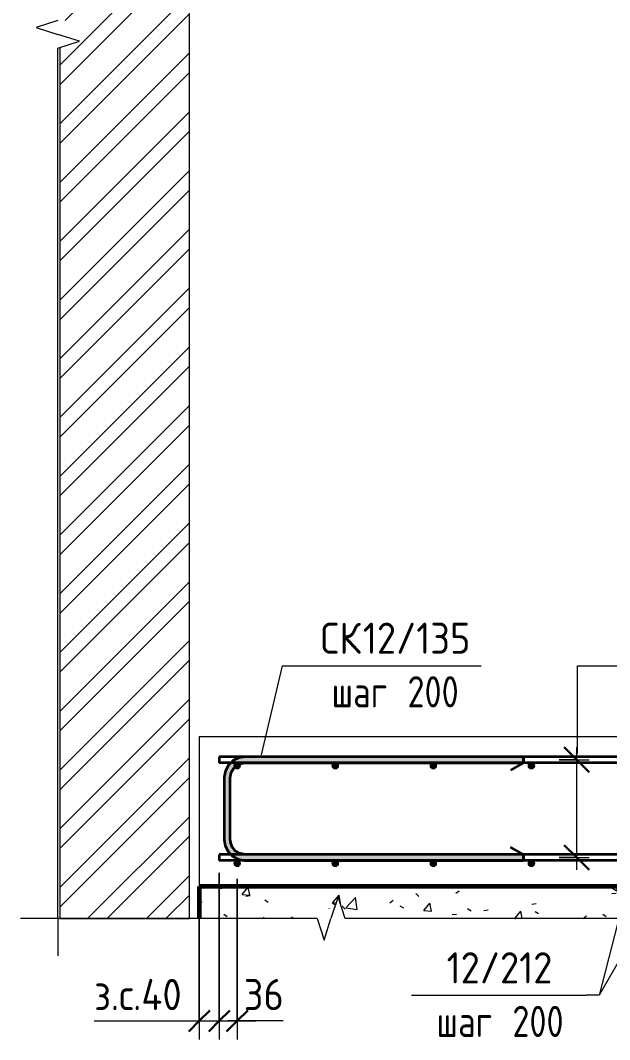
# Model space of a CAD drawing. Header units: millimetres. Extents: x -42469 to 17648, y -5898 to 81170.
# Drawn here: x 7506 to 8687, y -3557 to -1513 of the extents above; entities that cross this region are included whole.
import ezdxf

# ---------------------------------------------------------------- set-up
doc = ezdxf.new("R2010")
doc.units = ezdxf.units.MM
for name, color, linetype, lineweight in [('AA_Dim', 7, 'Continuous', 9), ('AA_Dim-25', 7, 'Continuous', 9), ('AA_Linii', 7, 'Continuous', 9), ('AA_Oformlenie', 7, 'Continuous', 9), ('AA_Vinoska', 7, 'Continuous', 9), ('AF_Pokritie', 7, 'Continuous', 9), ('AF_Stena_Опалубка', 253, 'Continuous', 18), ('KR_Armatura', 7, 'Continuous', 20), ('KR_Armatura_Tonkie', 7, 'Continuous', 20), ('KR_Fundament', 7, 'Continuous', 18)]:
    doc.layers.add(name, color=color, linetype=linetype, lineweight=lineweight)
doc.styles.add('ISOCPEUR_10', font='isocpeur.ttf', dxfattribs={"width": 0.9, "height": 62.5})
doc.styles.add('ISOCPEUR_11', font='isocpeur.ttf', dxfattribs={"width": 0.8, "height": 62.5})
doc.dimstyles.new('00_Точн_3_знака__прозр__3', dxfattribs={"dimscale": 304.8, "dimtxt": 62.248823, "dimasz": 0.139436, "dimexe": 0.123031, "dimexo": 0.082021, "dimgap": 0.008202, "dimtad": 1, "dimdec": 3, "dimrnd": 0.001, "dimdsep": 46, "dimtxsty": 'ISOCPEUR_10', "dimblk1": 'OBLIQUE', "dimblk2": 'OBLIQUE', "dimsah": 1, "dimcen": 0.09, "dimdle": 0.123031, "dimazin": 0, "dimtfac": 1, "dimtdec": 4, "dimtix": 1, "dimtmove": 1, "dimatfit": 3, "dimfxl": 1, "dimtvp": 1, "dimtolj": 1, "dimtzin": 0, "dimlwd": 18, "dimlwe": 18, "dimarcsym": 2})
doc.dimstyles.new('10_Раскладка_арматуры_с_засечками_3', dxfattribs={"dimscale": 304.8, "dimtxt": 0.18, "dimasz": 0.164042, "dimexe": 0.082021, "dimexo": 0, "dimgap": 0, "dimtad": 1, "dimdec": 3, "dimrnd": 0.001, "dimdsep": 46, "dimtxsty": 'ISOCPEUR_10', "dimblk1": 'OBLIQUE', "dimblk2": 'OBLIQUE', "dimsah": 1, "dimcen": 0.09, "dimdle": 0.082021, "dimazin": 0, "dimtfac": 1, "dimtdec": 4, "dimtix": 1, "dimtmove": 0, "dimatfit": 3, "dimfxl": 1, "dimtvp": 1, "dimtolj": 1, "dimtzin": 0, "dimlwd": 18, "dimlwe": 18, "dimarcsym": 2})

# ---------------------------------------------------------------- blocks, each defined once
blk = doc.blocks.new('350_Стержень П торец СК-СГ _НесАрм_РабПлоск_ - 350_Стержень П торец СК-СГ _НесАрм_РабПлоск_-4145397-2-2 Армирование')
at = {"layer": 'KR_Armatura_Tonkie', "lineweight": 35}
for p, q in [((-78704.8, -3011.6), (-78697.3, -3005.7)), ((-78695.4, -3005), (-78687.9, -3002.7)), ((-78125, -2990), (-78683, -2990)), ((-78683, -3002), (-78125, -3002)), ((-78125, -3002), (-78150.9, -3017)), ((-78125, -3001.8), (-78125, -2990.2)), ((-78125, -2990.2), (-78125, -3001.8)), ((-78713, -3032), (-78711.2, -3022.5)), ((-78710.2, -3020), (-78706.2, -3013.5)), ((-78725, -3032), (-78725, -3156)), ((-78713, -3156), (-78713, -3032)), ((-78710, -3168.5), (-78712.3, -3161)), ((-78703.3, -3177.9), (-78709.2, -3170.3)), ((-78695, -3183.2), (-78701.5, -3179.3)), ((-78683, -3186), (-78692.5, -3184.3)), ((-78125, -3186), (-78683, -3186)), ((-78125, -3186), (-78150.9, -3171)), ((-78125, -3186.2), (-78125, -3197.8)), ((-78125, -3197.8), (-78125, -3186.2)), ((-78683, -3198), (-78125, -3198))]:
    blk.add_line(p, q, dxfattribs=at)
at = {"layer": 'KR_Armatura_Tonkie', "lineweight": 35, "flags": 128}
for points in [[(-78714.6, -3004.9), (-78716.4, -3006.6), (-78717.5, -3008.6)], [(-78705.6, -2996.9), (-78707.1, -2997.7), (-78709.2, -2999.7)], [(-78694.8, -2991.8), (-78695.6, -2992), (-78698.4, -2993.3)], [(-78721.1, -3015.3), (-78722.5, -3017.9), (-78722.8, -3019.4)], [(-78724.4, -3027.6), (-78724.9, -3030.5), (-78725, -3032)], [(-78723.1, -3167.8), (-78723, -3168.7), (-78721.6, -3171.4)], [(-78718, -3178.7), (-78717.3, -3180.2), (-78715.3, -3182.3)], [(-78710.1, -3187.7), (-78708.4, -3189.4), (-78706.4, -3190.5)], [(-78699.7, -3194.1), (-78697.1, -3195.5), (-78695.6, -3195.8)], [(-78687.3, -3197.4), (-78684.5, -3198), (-78683, -3198)]]:
    blk.add_lwpolyline(points, dxfattribs=at)
blk = doc.blocks.new('350_Стержень П торец СК-СГ _НесАрм_РабПлоск_ - 350_Стержень П торец СК-СГ _НесАрм_РабПлоск_-V26-2-2 Армирование')
at = {"layer": 'KR_Armatura_Tonkie', "lineweight": 35}
for points in [[(-78725, -3032), (-78713, -3032), (-78711.7, -3023.6), (-78708.6, -3016.6), (-78703.8, -3010.5), (-78698, -3006), (-78689.7, -3002.9), (-78683, -3001.8), (-78683, -2990), (-78693.8, -2991.4), (-78704, -2995.6), (-78712.7, -3002.3), (-78719.3, -3011), (-78723.5, -3021.1), (-78724.2, -3025.9)], [(-78125, -3002), (-78125, -2990), (-78683, -2990.2), (-78683, -3002), (-78182.7, -3002)], [(-78719, -3156), (-78713, -3156), (-78713.2, -3032), (-78725, -3032), (-78724.8, -3156), (-78720.5, -3156)], [(-78683, -3198), (-78683, -3186), (-78690.7, -3185), (-78698.4, -3181.7), (-78704.2, -3177.2), (-78708.9, -3171), (-78711.9, -3163.8), (-78713.2, -3156), (-78725, -3156), (-78723.5, -3166.9), (-78719.3, -3177), (-78712.3, -3186), (-78703.8, -3192.5), (-78693.8, -3196.6), (-78689.1, -3197.2)], [(-78125, -3198), (-78125, -3186), (-78683, -3186.2), (-78683, -3198), (-78182.7, -3198)]]:
    blk.add_hatch(color=256, dxfattribs=at).paths.add_polyline_path(points)
for p, q in [((-78125, -2990), (-78683, -2990)), ((-78683, -3002), (-78125, -3002)), ((-78125, -3002), (-78150.9, -3017)), ((-78125, -2990), (-78125, -3002)), ((-78125, -3001.8), (-78125, -2990.2)), ((-78725, -3032), (-78725, -3156)), ((-78713, -3156), (-78713, -3032)), ((-78125, -3186), (-78683, -3186)), ((-78125, -3186), (-78150.9, -3171)), ((-78125, -3186), (-78125, -3198)), ((-78125, -3197.8), (-78125, -3186.2)), ((-78683, -3198), (-78125, -3198))]:
    blk.add_line(p, q, dxfattribs=at)
at = {"layer": 'KR_Armatura_Tonkie', "lineweight": 35, "flags": 128}
for points in [[(-78711.6, -3002), (-78716.4, -3006.6), (-78722.5, -3017.9), (-78724.9, -3030.5), (-78725, -3032)], [(-78713, -3032), (-78711, -3021.3), (-78705.4, -3012.1), (-78696.8, -3005.4), (-78686.5, -3002.2), (-78683, -3002)], [(-78683, -2990), (-78695.6, -2992), (-78707.1, -2997.7), (-78711.6, -3002)], [(-78725, -3156), (-78723, -3168.7), (-78717.3, -3180.2), (-78711.7, -3186)], [(-78683, -3186), (-78693.6, -3184), (-78702.9, -3178.4), (-78709.5, -3169.9), (-78712.7, -3159.5), (-78713, -3156)], [(-78711.7, -3186), (-78708.4, -3189.4), (-78697.1, -3195.5), (-78684.5, -3198), (-78683, -3198)]]:
    blk.add_lwpolyline(points, dxfattribs=at)
blk = doc.blocks.new('011_Прямоугольник обрыва _ЭлУзла_ - 011_Прямоугольник обрыва _ЭлУзла_-4146452-2-2 Армирование')
at = {"layer": 'AA_Oformlenie'}
for p, q in [((-79058.8, -3314.3), (-79058.8, -1568.2)), ((-78538.4, -3314.3), (-79058.8, -3314.3)), ((-77442.7, -3314.3), (-78482.8, -3314.3))]:
    blk.add_line(p, q, dxfattribs=at)
blk = doc.blocks.new('DIMBLOCK102-2-2 Армирование')
at = {"layer": 'AA_Dim-25', "lineweight": 30}
for p, q in [((8621.3, -2996), (8596.3, -2971)), ((8621.3, -2996), (8646.3, -3021)), ((8621.3, -3192), (8596.3, -3167)), ((8621.3, -3192), (8646.3, -3217))]:
    blk.add_line(p, q, dxfattribs=at)
at = {"layer": 'AA_Dim-25', "lineweight": 18}
for p, q in [((8621.3, -3217), (8621.3, -2971)), ((8585.9, -2996), (8646.3, -2996)), ((8621.3, -2996), (8585.9, -2996)), ((8585.9, -3192), (8646.3, -3192)), ((8621.3, -3192), (8585.9, -3192))]:
    blk.add_line(p, q, dxfattribs=at)
blk = doc.blocks.new('_Oblique')
at = {"color": 0, "linetype": 'ByBlock', "lineweight": -2}
blk.add_line((-0.5, -0.5), (0.5, 0.5), dxfattribs=at)
blk = doc.blocks.new('DIMBLOCK116-2-2 Армирование')
at = {"layer": 'AA_Dim-25', "lineweight": 18}
for p, q in [((7904.5, -3223), (7904.5, -3557.4)), ((7904.5, -3519.9), (7904.5, -3223)), ((7864.5, -3275), (7864.5, -3557.4)), ((7864.5, -3519.9), (7864.5, -3275)), ((7653.6, -3519.9), (7867.8, -3519.9)), ((7827, -3519.9), (7904.5, -3519.9)), ((7867.8, -3519.9), (7884.5, -3519.9))]:
    blk.add_line(p, q, dxfattribs=at)
at = {"layer": 'AA_Dim-25', "lineweight": 30}
for p, q in [((7864.5, -3519.9), (7885.8, -3498.7)), ((7904.5, -3519.9), (7925.8, -3498.7)), ((7864.5, -3519.9), (7843.3, -3541.2)), ((7904.5, -3519.9), (7883.3, -3541.2))]:
    blk.add_line(p, q, dxfattribs=at)
at = {"layer": 'AA_Dim-25', "color": 0, "lineweight": 18, "insert": (7653.6, -3435.8), "char_height": 62.5, "width": 226.969, "attachment_point": 1, "line_spacing_factor": 1.149209, "style": 'ISOCPEUR_10'}
blk.add_mtext('з.с.40', dxfattribs=at)
blk = doc.blocks.new('DIMBLOCK117-2-2 Армирование')
at = {"layer": 'AA_Dim-25', "lineweight": 18}
for p, q in [((7904.5, -3223), (7904.5, -3557.4)), ((7904.5, -3519.9), (7904.5, -3223)), ((7940.5, -3235), (7940.5, -3557.4)), ((7940.5, -3519.9), (7940.5, -3235)), ((7904.5, -3519.9), (7978, -3519.9)), ((7928.6, -3519.9), (7922.5, -3519.9)), ((8032.6, -3519.9), (7928.6, -3519.9))]:
    blk.add_line(p, q, dxfattribs=at)
at = {"layer": 'AA_Dim-25', "lineweight": 30}
for p, q in [((7904.5, -3519.9), (7925.8, -3498.7)), ((7940.5, -3519.9), (7961.8, -3498.7)), ((7904.5, -3519.9), (7883.3, -3541.2)), ((7940.5, -3519.9), (7919.3, -3541.2))]:
    blk.add_line(p, q, dxfattribs=at)
at = {"layer": 'AA_Dim-25', "color": 0, "lineweight": 18, "insert": (7953.6, -3435.8), "char_height": 62.5, "width": 94.81, "attachment_point": 1, "line_spacing_factor": 1.149209, "style": 'ISOCPEUR_10'}
blk.add_mtext('36', dxfattribs=at)
blk = doc.blocks.new('042_М_Арматуры - Диам длина поз _ Комментарий-3662934-2-2 Армирование')
at = {"layer": 'AA_Vinoska'}
blk.add_line((-77986.3, -2807.2), (-77636.3, -2807.2), dxfattribs=at)

msp = doc.modelspace()

# ---------------------------------------------------------------- hatches: boundary and pattern name
at = {"layer": 'AA_Oformlenie'}
h = msp.add_hatch(dxfattribs=at)
h.set_pattern_fill('FP_15', color=250, style=0, pattern_type=2)
h.set_pattern_definition([(45, (10601.14, 825), (-58.9331, 58.9331), []), (45, (10640.43, 825), (-58.9331, 58.9331), [])])
h.paths.add_polyline_path([(7584.5402, -3314.3051), (7844.5402, -3314.3051), (7844.5402, 3780), (7584.5402, 3780), (7584.5402, 2034.5781), (7600.3461, 2034.5781), (7600.3461, 2006.4237), (7584.5402, 2006.4237), (7584.5402, 2005.2106), (7624.021, 1992.6737), (7584.5402, 1980.1369), (7584.5402, -1512.5745), (7600.3461, -1512.5745), (7600.3461, -1540.7288), (7584.5402, -1540.7288), (7584.5402, -1541.942), (7624.021, -1554.4788), (7584.5402, -1567.0157), (7584.5402, -3310.4847)])
at = {"layer": 'AF_Pokritie'}
h = msp.add_hatch(dxfattribs=at)
h.set_pattern_fill('FP_14', color=256, style=0, pattern_type=2)
h.set_pattern_definition([(50, (10601.14, 825), (182.1847, -15.939), [19.05, -209.55]), (355, (10601.14, 825), (-35.2424, 191.0566), [15.24, -167.64]), (100.451, (10616.32, 823.67), (146.9425, 175.117), [16.19, -178.09]), (46.184, (10601.14, 875.8), (271.079, -42.043), [28.575, -314.325]), (96.636, (10623.73, 872.3), (237.403, 247.427), [24.285, -267.135]), (351.184, (10601.14, 875.8), (237.405, 247.425), [22.86, -251.46]), (21, (10626.54, 863.1), (151.615, -102.2655), [19.05, -209.55]), (326, (10626.54, 863.1), (61.8024, 184.188), [15.24, -167.64]), (71.451, (10639.18, 854.58), (213.417, 81.9214), [16.19, -178.09]), (37.5, (10601.14, 825), (3.0883, 84.5551), [8.382, -157.226, 8.382, -161.798, -168.275]), (37.5, (10601.14, 825), (3.0883, 84.5551), [-335.788, 8.382, -159.893]), (7.5, (10601.14, 825), (66.8194, 100.1807), [8.382, -88.646, 8.382, -153.416, -64.135]), (7.5, (10601.14, 825), (66.8194, 100.1807), [-258.826, 8.382, -55.753]), (327.5, (10544.5, 825), (135.5905, -5.7289), [8.382, -55.118, 8.382, -189.738, -262.89]), (327.5, (10544.5, 825), (135.5905, -5.7289), [-261.62, 8.382, -254.508]), (317.5, (10519.1, 825), (148.129, 25.4268), [8.382, -74.168, 8.382, -123.19, -186.69]), (317.5, (10519.1, 825), (148.129, 25.4268), [-214.122, 8.382, -178.308])])
h.paths.add_polyline_path([(9544.1817, -3314.3051), (9689.5402, -3314.3051), (9689.5402, -3250), (7864.5402, -3250), (7864.5402, -3314.3051), (8101.0821, -3314.3051), (8101.0821, -3294.2274), (8128.5821, -3294.2274), (8128.5821, -3314.3051), (8142.6592, -3270.98), (8156.7364, -3314.3051), (9196.8067, -3314.3051), (9196.8067, -3294.2274), (9224.3067, -3294.2274), (9224.3067, -3314.3051), (9238.3839, -3270.98), (9252.461, -3314.3051), (9362.9478, -3314.3051)])
at = {"layer": 'KR_Armatura'}
h = msp.add_hatch(color=256, dxfattribs=at)
edge = h.paths.add_edge_path()
edge.add_arc((7940.5402, -3008), 6, 0, 360)
for points in [[(7937.5402, -3013.1962), (7943.5402, -3013.1962), (7946.5402, -3008), (7943.5402, -3002.8038), (7937.5402, -3002.8038), (7934.5402, -3008), (7935.7307, -3010.062)], [(8134.1652, -3013.1962), (8140.1652, -3013.1962), (8143.1652, -3008), (8140.1652, -3002.8038), (8134.1652, -3002.8038), (8131.1652, -3008)], [(8330.7902, -3013.1962), (8336.7902, -3013.1962), (8339.7902, -3008), (8336.7902, -3002.8038), (8330.7902, -3002.8038), (8327.7902, -3008)], [(8527.4152, -3013.1962), (8533.4152, -3013.1962), (8536.4152, -3008), (8533.4152, -3002.8038), (8527.4152, -3002.8038), (8524.4152, -3008)], [(7943.5402, -3209.1962), (7946.5402, -3204), (7943.5402, -3198.8038), (7937.5402, -3198.8038), (7934.5402, -3204), (7937.5402, -3209.1962)], [(8134.1652, -3209.1962), (8140.1652, -3209.1962), (8143.1652, -3204), (8140.1652, -3198.8038), (8134.1652, -3198.8038), (8131.1652, -3204)], [(8330.7902, -3209.1962), (8336.7902, -3209.1962), (8339.7902, -3204), (8336.7902, -3198.8038), (8330.7902, -3198.8038), (8327.7902, -3204)], [(8527.4152, -3209.1962), (8533.4152, -3209.1962), (8536.4152, -3204), (8533.4152, -3198.8038), (8527.4152, -3198.8038), (8524.4152, -3204)]]:
    msp.add_hatch(color=256, dxfattribs=at).paths.add_polyline_path(points)
h = msp.add_hatch(color=256, dxfattribs=at)
edge = h.paths.add_edge_path()
edge.add_arc((8137.1652, -3008), 6, 0, 360)
h = msp.add_hatch(color=256, dxfattribs=at)
edge = h.paths.add_edge_path()
edge.add_arc((8333.7902, -3008), 6, 0, 360)
h = msp.add_hatch(color=256, dxfattribs=at)
edge = h.paths.add_edge_path()
edge.add_arc((8530.4152, -3008), 6, 0, 360)
h = msp.add_hatch(color=256, dxfattribs=at)
edge = h.paths.add_edge_path()
edge.add_arc((7940.5402, -3204), 6, 0, 360)
h = msp.add_hatch(color=256, dxfattribs=at)
edge = h.paths.add_edge_path()
edge.add_arc((8137.1652, -3204), 6, 0, 360)
h = msp.add_hatch(color=256, dxfattribs=at)
edge = h.paths.add_edge_path()
edge.add_arc((8333.7902, -3204), 6, 0, 360)
h = msp.add_hatch(color=256, dxfattribs=at)
edge = h.paths.add_edge_path()
edge.add_arc((8530.4152, -3204), 6, 0, 360)

# ---------------------------------------------------------------- linework, layer by layer
at = {"layer": 'AA_Linii'}
for p, q in [((7844.5402, -3314.3051), (7844.5402, 3780)), ((7584.5402, -1540.7288), (7584.5402, -1541.942)), ((7584.5402, -1567.0157), (7584.5402, -3314.3051)), ((7584.5402, -3314.3051), (7844.5402, -3314.3051))]:
    msp.add_line(p, q, dxfattribs=at)
at = {"layer": 'AA_Vinoska'}
for p, q in [((7580.7197, -1512.5745), (7537.3947, -1526.6516)), ((7537.3947, -1526.6516), (7580.7197, -1540.7288)), ((7624.021, -1554.4788), (7580.7197, -1540.7288)), ((7580.7197, -1568.2288), (7624.021, -1554.4788)), ((7988.9103, -2986.3886), (8031.0005, -2807.2121)), ((8031.0005, -2807.2121), (8079.7366, -2807.2121)), ((8622.6004, -2807.2121), (8653.1885, -2807.2121)), ((8622.6004, -2983.4581), (8622.6004, -2807.2121)), ((8927.0253, -3014.0463), (8666.2977, -3468.4989)), ((8734.7569, -3200.4884), (8666.2977, -3468.4989)), ((8142.6592, -3270.98), (8128.5821, -3314.3051)), ((8156.7364, -3314.3051), (8142.6592, -3270.98)), ((7580.7197, -3314.3051), (7505.7197, -3314.3051)), ((7580.7197, -3314.3051), (7580.7197, -3389.3051)), ((8101.0821, -3314.3051), (8114.8321, -3357.6063)), ((8114.8321, -3357.6063), (8128.5821, -3314.3051)), ((8666.2977, -3468.4989), (8640.0793, -3468.4989)), ((8666.2977, -3468.4989), (8640.0793, -3468.4989))]:
    msp.add_line(p, q, dxfattribs=at)
at = {"layer": 'AF_Pokritie', "lineweight": 60}
for p, q in [((9689.5402, -3250), (7864.5402, -3250)), ((7864.5402, -3250), (7864.5402, -3314.3051))]:
    msp.add_line(p, q, dxfattribs=at)
at = {"layer": 'AF_Stena_Опалубка', "lineweight": 20}
msp.add_line((7844.5402, -3314.3051), (7844.5402, 3780), dxfattribs=at)
at = {"layer": 'KR_Armatura'}
for p, q in [((7937.5402, -3002.8038), (7934.5402, -3008)), ((7943.5402, -3002.8038), (7937.5402, -3002.8038)), ((7946.5402, -3008), (7943.5402, -3002.8038)), ((8134.1652, -3002.8038), (8131.1652, -3008)), ((8140.1652, -3002.8038), (8134.1652, -3002.8038)), ((8143.1652, -3008), (8140.1652, -3002.8038)), ((8330.7902, -3002.8038), (8327.7902, -3008)), ((8336.7902, -3002.8038), (8330.7902, -3002.8038)), ((8339.7902, -3008), (8336.7902, -3002.8038)), ((8527.4152, -3002.8038), (8524.4152, -3008)), ((8533.4152, -3002.8038), (8527.4152, -3002.8038)), ((8536.4152, -3008), (8533.4152, -3002.8038)), ((7934.5402, -3008), (7935.7307, -3010.062)), ((7935.7307, -3010.062), (7937.5402, -3013.1962)), ((7937.5402, -3013.1962), (7943.5402, -3013.1962)), ((7943.5402, -3013.1962), (7946.5402, -3008)), ((8131.1652, -3008), (8134.1652, -3013.1962)), ((8134.1652, -3013.1962), (8140.1652, -3013.1962)), ((8140.1652, -3013.1962), (8143.1652, -3008)), ((8327.7902, -3008), (8330.7902, -3013.1962)), ((8330.7902, -3013.1962), (8336.7902, -3013.1962)), ((8336.7902, -3013.1962), (8339.7902, -3008)), ((8524.4152, -3008), (8527.4152, -3013.1962)), ((8527.4152, -3013.1962), (8533.4152, -3013.1962)), ((8533.4152, -3013.1962), (8536.4152, -3008)), ((7937.5402, -3198.8038), (7934.5402, -3204)), ((7934.5402, -3204), (7937.5402, -3209.1962)), ((7943.5402, -3198.8038), (7937.5402, -3198.8038)), ((7937.5402, -3209.1962), (7943.5402, -3209.1962)), ((7946.5402, -3204), (7943.5402, -3198.8038)), ((7943.5402, -3209.1962), (7946.5402, -3204)), ((8134.1652, -3198.8038), (8131.1652, -3204)), ((8131.1652, -3204), (8134.1652, -3209.1962)), ((8140.1652, -3198.8038), (8134.1652, -3198.8038)), ((8134.1652, -3209.1962), (8140.1652, -3209.1962)), ((8143.1652, -3204), (8140.1652, -3198.8038)), ((8140.1652, -3209.1962), (8143.1652, -3204)), ((8330.7902, -3198.8038), (8327.7902, -3204)), ((8327.7902, -3204), (8330.7902, -3209.1962)), ((8336.7902, -3198.8038), (8330.7902, -3198.8038)), ((8330.7902, -3209.1962), (8336.7902, -3209.1962)), ((8339.7902, -3204), (8336.7902, -3198.8038)), ((8336.7902, -3209.1962), (8339.7902, -3204)), ((8527.4152, -3198.8038), (8524.4152, -3204)), ((8524.4152, -3204), (8527.4152, -3209.1962)), ((8533.4152, -3198.8038), (8527.4152, -3198.8038)), ((8527.4152, -3209.1962), (8533.4152, -3209.1962)), ((8536.4152, -3204), (8533.4152, -3198.8038)), ((8533.4152, -3209.1962), (8536.4152, -3204))]:
    msp.add_line(p, q, dxfattribs=at)
for centre in [(7940.5402, -3008), (8137.1652, -3008), (8333.7902, -3008), (8530.4152, -3008), (7940.5402, -3204), (8137.1652, -3204), (8333.7902, -3204), (8530.4152, -3204)]:
    msp.add_circle(centre, 6, dxfattribs=at)
at = {"layer": 'KR_Armatura_Tonkie', "lineweight": 35}
for p, q in [((9549.5402, -2990), (7904.5402, -2990)), ((7904.5402, -2990), (7904.5402, -3002)), ((9549.5402, -3002), (7904.5402, -3002)), ((9549.5402, -3186), (7904.5402, -3186)), ((7904.5402, -3186), (7904.5402, -3198)), ((9549.5402, -3198), (7904.5402, -3198))]:
    msp.add_line(p, q, dxfattribs=at)
at = {"layer": 'KR_Fundament', "lineweight": 20}
for p, q in [((9389.5402, -2950), (7864.5402, -2950)), ((7864.5402, -2950), (7864.5402, -3250)), ((7864.5402, -3250), (9589.5402, -3250))]:
    msp.add_line(p, q, dxfattribs=at)

# ---------------------------------------------------------------- block references
at = {"layer": 'AA_Oformlenie'}
msp.add_blockref('011_Прямоугольник обрыва _ЭлУзла_ - 011_Прямоугольник обрыва _ЭлУзла_-4146452-2-2 Армирование', (86639.4965, 0), dxfattribs=at)
at = {"layer": 'AA_Vinoska'}
for p in [(86066.0445, 0), (86639.4965, 0), (86276.3872, -661.2867), (86276.3872, -661.2867)]:
    msp.add_blockref('042_М_Арматуры - Диам длина поз _ Комментарий-3662934-2-2 Армирование', p, dxfattribs=at)
at = {"layer": 'KR_Armatura_Tonkie', "lineweight": 35}
for name in ['350_Стержень П торец СК-СГ _НесАрм_РабПлоск_ - 350_Стержень П торец СК-СГ _НесАрм_РабПлоск_-4145397-2-2 Армирование', '350_Стержень П торец СК-СГ _НесАрм_РабПлоск_ - 350_Стержень П торец СК-СГ _НесАрм_РабПлоск_-V26-2-2 Армирование']:
    msp.add_blockref(name, (86639.4965, 0), dxfattribs=at)

# ---------------------------------------------------------------- texts
at = {"layer": 'AA_Vinoska', "char_height": 62.5, "attachment_point": 1}
for s, insert, width, style in [('СК', (8107.6026, -2720.8595), 102.816422, 'ISOCPEUR_10'), ('12/135', (8192.4346, -2720.8595), 263.354344, 'ISOCPEUR_10'), (' 200', (8250.163, -2828.3359), 166.751, 'ISOCPEUR_11'), ('шаг', (8129.7776, -2828.3359), 145.907125, 'ISOCPEUR_11'), ('12/212', (8360.4703, -3382.1463), 263.354344, 'ISOCPEUR_10'), ('12/212', (8360.4703, -3382.1463), 263.354344, 'ISOCPEUR_10'), (' 200', (8460.5057, -3489.6226), 166.751, 'ISOCPEUR_11'), ('шаг', (8340.1203, -3489.6226), 145.907125, 'ISOCPEUR_11')]:
    msp.add_mtext(s, dxfattribs=dict(at, insert=insert, width=width, style=style))

# ---------------------------------------------------------------- dimensions: what is measured, and where the dimension line sits
at = {"layer": 'AA_Dim', "lineweight": 18}
dim = msp.add_linear_dim(base=(8621.2937, -2996), p1=(8585.9383, -3192), p2=(8585.9383, -2996), angle=90, dimstyle='10_Раскладка_арматуры_с_засечками_3', override={"dimpost": '<>', "dimfxl": 196}, dxfattribs=at)
dim.commit()
dim.dimension.update_dxf_attribs({"geometry": 'DIMBLOCK102-2-2 Армирование', "text_midpoint": (8590.0437, -3094)})
for base, p1, p2, override, picture, middle in [((7904.5402, -3519.9072), (7864.5402, -3250), (7904.5402, -3198), {"dimpost": 'з.с.<>', "dimfxl": 65.604878}, 'DIMBLOCK116-2-2 Армирование', (7767.1333, -3477.4204)), ((7940.5402, -3519.9072), (7904.5402, -3198), (7940.5402, -3210), {"dimpost": '<>', "dimfxl": 37.947332}, 'DIMBLOCK117-2-2 Армирование', (8001.0347, -3477.4204))]:
    dim = msp.add_linear_dim(base=base, p1=p1, p2=p2, dimstyle='00_Точн_3_знака__прозр__3', override=override, dxfattribs=at)
    dim.commit()
    dim.dimension.update_dxf_attribs({"geometry": picture, "text_midpoint": middle, "dimtype": 160})

doc.saveas('drawing.dxf')
